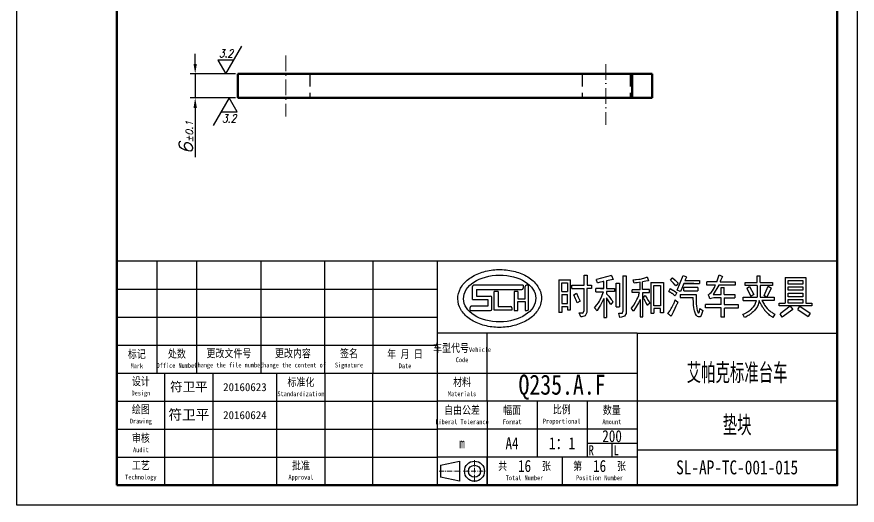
# Model space of a CAD drawing. Header units: inches. Extents: x -786 to 133009, y -39644 to 2522.
# Drawn here: x -562.7 to -352.7, y 46.6 to 168.7 of the extents above; entities that cross this region are included whole.
import ezdxf
from ezdxf.enums import TextEntityAlignment as Align

# ---------------------------------------------------------------- set-up
doc = ezdxf.new("R2010")
doc.units = ezdxf.units.IN
doc.header["$MEASUREMENT"] = 0
doc.linetypes.add('DASHDOT', pattern=[18.5, 12, -3, 0.5, -3])
doc.linetypes.add('DASHED2', pattern=[9.525, 6.35, -3.175])
doc.layers.add('Dim', color=3, linetype='Continuous')
for name, color, linetype, lineweight in [('图框_内框线', 5, 'Continuous', 50), ('标注线', 3, 'Continuous', 25), ('粗实线', 7, 'Continuous', 50), ('细实线', 4, 'Continuous', 25), ('细点划线', 1, 'DASHDOT', 20), ('虚线', 2, 'DASHED2', 25)]:
    doc.layers.add(name, color=color, linetype=linetype, lineweight=lineweight)
doc.styles.add('DIM_FONT', font='romans.shx', dxfattribs={"oblique": 15})
doc.styles.add('宋体', font='', dxfattribs={"width": 0.8, "height": 5})
doc.styles.add('工程字', font='gbenor.shx', dxfattribs={"height": 5, "bigfont": 'gbcbig.shx'})
doc.styles.add('楷体', font='KTGB2312.ttf', dxfattribs={"height": 5})
doc.styles.get('宋体').set_extended_font_data('SimSun')
doc.dimstyles.new('幅面 1：1$0', dxfattribs={"dimtxt": 3.5, "dimasz": 2.5, "dimexe": 1.25, "dimexo": 0.625, "dimtad": 1, "dimdsep": 46, "dimtxsty": 'DIM_FONT', "dimcen": 2.5, "dimclrd": 256, "dimclre": 256, "dimclrt": 256, "dimadec": 0, "dimazin": 0, "dimtm": 1e-09, "dimtfac": 0.5, "dimtmove": 0, "dimatfit": 3, "dimfxl": 0, "dimlwd": -1, "dimarcsym": 0})

# ---------------------------------------------------------------- blocks, each defined once
blk = doc.blocks.new('标题栏')
at = {"layer": '标注线'}
for p, q in [((5851.87, 3356.48), (5851.87, 3328.48)), ((5861.87, 3328.48), (5861.87, 3356.48)), ((5877.87, 3356.48), (5877.87, 3328.48)), ((5893.87, 3328.48), (5893.87, 3356.48)), ((5905.87, 3356.48), (5905.87, 3328.48)), ((5921.87, 3356.48), (5921.87, 3300.48)), ((5952.28, 3351.8), (5955.2, 3351.8)), ((5952.28, 3351.8), (5952.28, 3343.67)), ((5955.2, 3344.29), (5955.2, 3351.8)), ((5958.61, 3350.5), (5958.61, 3352.97)), ((5958.61, 3352.97), (5959.37, 3352.97)), ((5959.37, 3352.97), (5959.37, 3350.45)), ((5965.44, 3352.88), (5961.7, 3351.89)), ((5961.7, 3351.89), (5961.7, 3351.89)), ((5961.75, 3351.76), (5961.7, 3351.89)), ((5961.99, 3351.03), (5961.75, 3351.76)), ((5965.91, 3351.93), (5964.26, 3351.58)), ((5965.44, 3352.88), (5965.91, 3351.93)), ((5968.32, 3352.79), (5969.11, 3352.79)), ((5968.32, 3352.79), (5968.32, 3343.87)), ((5969.11, 3352.79), (5969.11, 3343.38)), ((5970.91, 3351.8), (5971.06, 3351.82)), ((5970.91, 3351.79), (5970.91, 3351.8)), ((5970.99, 3351.47), (5970.91, 3351.79)), ((5971.06, 3351.82), (5971.47, 3351.86)), ((5971.47, 3351.86), (5971.67, 3351.88)), ((5971.67, 3351.88), (5972.32, 3351.98)), ((5972.32, 3351.98), (5972.62, 3352.02)), ((5972.62, 3352.02), (5973.52, 3352.23)), ((5973.52, 3352.23), (5974.29, 3352.52)), ((5974.29, 3352.52), (5974.39, 3352.56)), ((5974.39, 3352.56), (5974.72, 3351.57)), ((5980.22, 3351.71), (5980.61, 3352.19)), ((5980.23, 3351.7), (5980.22, 3351.71)), ((5980.27, 3351.66), (5980.23, 3351.7)), ((5980.58, 3351.39), (5980.27, 3351.66)), ((5980.61, 3352.19), (5980.72, 3352.34)), ((5980.72, 3352.34), (5981.38, 3351.76)), ((5981.38, 3351.76), (5981.61, 3351.51)), ((5981.91, 3349.24), (5983.38, 3352.88)), ((5983.38, 3352.88), (5984.18, 3352.53)), ((5984.18, 3352.52), (5983.78, 3351.62)), ((5983.78, 3351.62), (5987.48, 3351.62)), ((5987.48, 3351.62), (5987.48, 3350.9)), ((5991.83, 3351.31), (5992.41, 3353.06)), ((5992.41, 3353.06), (5993.24, 3352.61)), ((5992.74, 3351.63), (5992.64, 3351.41)), ((5993.24, 3352.61), (5992.74, 3351.63)), ((6001.9, 3352.83), (6002.58, 3352.83)), ((6001.9, 3351.13), (6001.9, 3352.83)), ((6001.9, 3351.13), (6001.9, 3351.61)), ((6002.58, 3351.13), (6002.58, 3352.83)), ((6008.84, 3352.39), (6014.03, 3352.39)), ((6008.84, 3352.39), (6008.84, 3346)), ((6009.6, 3351.62), (6013.26, 3351.62)), ((6009.6, 3350.77), (6009.6, 3351.62)), ((6013.26, 3351.62), (6013.26, 3350.77)), ((6014.03, 3352.39), (6014.03, 3346)), ((5930.77, 3346.91), (5930.77, 3350.14)), ((5943.4, 3350.44), (5931.07, 3350.44)), ((5943.4, 3350.44), (5943.4, 3349.7)), ((5943.92, 3347.07), (5943.92, 3350.14)), ((5944.73, 3350.44), (5944.22, 3350.44)), ((5944.73, 3344.48), (5944.73, 3350.44)), ((5953.04, 3351.03), (5954.47, 3351.03)), ((5953.04, 3348.92), (5953.04, 3351.03)), ((5954.47, 3351.03), (5954.47, 3348.92)), ((5955.59, 3349.64), (5955.59, 3350.5)), ((5955.59, 3350.5), (5958.61, 3350.5)), ((5955.59, 3349.64), (5958.61, 3349.64)), ((5958.61, 3344.11), (5958.61, 3349.64)), ((5960.48, 3349.64), (5959.33, 3349.64)), ((5959.33, 3349.64), (5959.33, 3343.66)), ((5959.37, 3350.45), (5960.48, 3350.45)), ((5960.48, 3350.45), (5960.48, 3349.64)), ((5963.54, 3349.64), (5961.52, 3349.64)), ((5961.52, 3348.83), (5961.52, 3349.64)), ((5962.17, 3351.07), (5961.99, 3351.03)), ((5962.39, 3351.12), (5962.17, 3351.07)), ((5962.76, 3351.21), (5962.39, 3351.12)), ((5962.73, 3349.64), (5963.54, 3349.64)), ((5963.13, 3351.3), (5962.76, 3351.21)), ((5963.4, 3351.36), (5963.13, 3351.3)), ((5963.47, 3351.38), (5963.4, 3351.36)), ((5963.54, 3351.39), (5963.47, 3351.38)), ((5963.54, 3349.64), (5963.54, 3351.39)), ((5964.26, 3351.58), (5964.26, 3349.64)), ((5964.26, 3349.64), (5966.2, 3349.64)), ((5966.2, 3349.64), (5966.2, 3348.88)), ((5966.66, 3345.06), (5966.66, 3350.95)), ((5966.66, 3350.95), (5967.46, 3350.95)), ((5967.46, 3350.95), (5967.46, 3345.06)), ((5971.12, 3350.99), (5970.99, 3351.47)), ((5971.5, 3351.04), (5971.12, 3350.99)), ((5971.91, 3351.1), (5971.5, 3351.04)), ((5972.6, 3351.22), (5971.91, 3351.1)), ((5972.6, 3349.33), (5972.6, 3351.22)), ((5974.08, 3351.5), (5973.25, 3351.35)), ((5973.25, 3349.37), (5973.25, 3351.35)), ((5974.72, 3351.57), (5974.08, 3351.5)), ((5975.33, 3351.13), (5978.46, 3351.13)), ((5975.33, 3351.13), (5975.33, 3343.44)), ((5976.01, 3350.36), (5977.74, 3350.36)), ((5976.01, 3345.33), (5976.01, 3350.36)), ((5977.74, 3350.36), (5977.74, 3345.33)), ((5978.46, 3351.13), (5978.46, 3343.53)), ((5980.04, 3349.42), (5980.11, 3349.56)), ((5980.11, 3349.56), (5980.15, 3349.64)), ((5980.15, 3349.64), (5980.82, 3349.25)), ((5980.98, 3351.02), (5980.58, 3351.39)), ((5981.42, 3350.51), (5980.98, 3351.02)), ((5981.59, 3350.32), (5981.42, 3350.51)), ((5982.09, 3350.99), (5981.59, 3350.32)), ((5981.61, 3351.51), (5982.05, 3351.04)), ((5982.05, 3351.04), (5982.09, 3350.99)), ((5983.56, 3350.9), (5982.84, 3349.25)), ((5983.53, 3349.1), (5983.53, 3349.91)), ((5987.05, 3349.91), (5983.53, 3349.91)), ((5986.06, 3350.9), (5983.56, 3350.9)), ((5983.56, 3350.9), (5987.48, 3350.9)), ((5987.05, 3349.91), (5987.05, 3349.1)), ((5989.32, 3350.45), (5989.32, 3351.31)), ((5991.83, 3351.31), (5989.32, 3351.31)), ((5989.37, 3350.45), (5989.32, 3350.45)), ((5989.42, 3350.46), (5989.37, 3350.45)), ((5989.56, 3350.46), (5989.42, 3350.46)), ((5989.62, 3350.47), (5989.56, 3350.46)), ((5989.67, 3350.47), (5989.62, 3350.47)), ((5989.72, 3350.47), (5989.67, 3350.47)), ((5989.89, 3350.47), (5989.72, 3350.47)), ((5990.1, 3350.48), (5989.89, 3350.47)), ((5990.48, 3350.49), (5990.1, 3350.48)), ((5990.88, 3350.49), (5990.48, 3350.49)), ((5990.68, 3349.1), (5991.18, 3349.93)), ((5991.15, 3350.49), (5990.88, 3350.49)), ((5992.26, 3350.49), (5990.9, 3348.16)), ((5991.31, 3350.49), (5991.15, 3350.49)), ((5991.18, 3349.93), (5991.28, 3350.13)), ((5991.28, 3350.13), (5991.47, 3350.49)), ((5991.47, 3350.49), (5991.31, 3350.49)), ((5996.36, 3350.49), (5992.26, 3350.49)), ((5992.64, 3351.41), (5992.59, 3351.31)), ((5992.59, 3351.31), (5996.36, 3351.31)), ((5992.91, 3349.91), (5993.63, 3349.91)), ((5992.91, 3348.16), (5992.91, 3349.91)), ((5993.63, 3348.16), (5993.63, 3349.91)), ((5996.36, 3351.31), (5996.36, 3350.49)), ((5998.84, 3351.13), (6001.9, 3351.13)), ((5998.84, 3350.4), (5998.84, 3351.13)), ((6001.9, 3350.4), (5998.84, 3350.4)), ((5999.31, 3349.69), (5999.92, 3350.18)), ((5999.33, 3349.65), (5999.31, 3349.69)), ((5999.31, 3349.69), (6000.28, 3347.66)), ((5999.81, 3351.13), (6000.01, 3351.13)), ((5999.92, 3350.18), (6001, 3348.16)), ((6001.9, 3350.4), (6001.9, 3347.44)), ((6002.58, 3351.13), (6005.68, 3351.13)), ((6005.68, 3350.41), (6002.58, 3350.41)), ((6002.58, 3350.41), (6002.58, 3347.44)), ((6003.59, 3347.93), (6004.63, 3350.23)), ((6004.25, 3347.48), (6005.43, 3349.73)), ((6004.63, 3350.23), (6005.43, 3349.73)), ((6005.68, 3351.13), (6005.68, 3350.41)), ((6009.59, 3350.04), (6013.26, 3350.04)), ((6009.59, 3349.19), (6009.59, 3350.04)), ((6013.26, 3350.77), (6009.6, 3350.77)), ((6013.26, 3350.04), (6013.26, 3349.19)), ((5841.87, 3349.48), (5921.87, 3349.48)), ((5931.75, 3349.4), (5943.1, 3349.4)), ((5931.75, 3349.4), (5931.75, 3347.74)), ((5931.75, 3347.74), (5935.24, 3347.74)), ((5935.54, 3344.48), (5935.54, 3347.44)), ((5936.16, 3344.19), (5936.16, 3348.9)), ((5937.14, 3348.9), (5936.16, 3348.9)), ((5937.14, 3348.9), (5937.14, 3345.14)), ((5941.18, 3348.89), (5941.18, 3344.18)), ((5942.08, 3348.89), (5941.18, 3348.89)), ((5942.08, 3348.89), (5942.08, 3347.07)), ((5953.04, 3348.92), (5954.47, 3348.92)), ((5953.04, 3348.16), (5954.47, 3348.16)), ((5953.04, 3348.16), (5953.04, 3345.91)), ((5954.47, 3345.91), (5954.47, 3348.16)), ((5956.02, 3348.07), (5956.71, 3348.47)), ((5956.51, 3347.07), (5956.02, 3348.07)), ((5956.71, 3348.47), (5957.16, 3347.52)), ((5957.16, 3347.52), (5957.61, 3346.45)), ((5961.52, 3348.83), (5963.45, 3348.83)), ((5962.64, 3346.85), (5963.06, 3347.77)), ((5963.06, 3347.77), (5963.16, 3347.97)), ((5963.16, 3347.97), (5963.45, 3348.83)), ((5966.2, 3348.88), (5964.26, 3348.88)), ((5964.26, 3348.88), (5964.26, 3348.34)), ((5964.26, 3348.34), (5964.42, 3348.14)), ((5964.42, 3348.14), (5964.81, 3347.69)), ((5964.81, 3347.69), (5965.22, 3347.15)), ((5970.66, 3348.61), (5970.66, 3349.33)), ((5972.6, 3349.33), (5970.66, 3349.33)), ((5972.45, 3348.61), (5970.66, 3348.61)), ((5972.01, 3347.34), (5972.27, 3347.93)), ((5972.27, 3347.93), (5972.33, 3348.18)), ((5972.33, 3348.18), (5972.45, 3348.61)), ((5974.93, 3349.37), (5973.25, 3349.37)), ((5973.28, 3342.59), (5973.28, 3348.61)), ((5973.28, 3348.61), (5974.94, 3348.61)), ((5973.35, 3347.35), (5973.89, 3347.89)), ((5973.89, 3347.89), (5974.32, 3347.26)), ((5974.94, 3348.61), (5974.94, 3349.37)), ((5979.79, 3348.88), (5979.81, 3348.93)), ((5979.86, 3348.84), (5979.79, 3348.88)), ((5979.81, 3348.93), (5979.89, 3349.09)), ((5979.91, 3348.81), (5979.86, 3348.84)), ((5979.89, 3349.09), (5979.93, 3349.19)), ((5980, 3348.76), (5979.91, 3348.81)), ((5979.93, 3349.19), (5980.04, 3349.42)), ((5980.1, 3348.7), (5980, 3348.76)), ((5980.19, 3348.65), (5980.1, 3348.7)), ((5980.26, 3348.61), (5980.19, 3348.65)), ((5980.35, 3348.56), (5980.26, 3348.61)), ((5980.39, 3348.53), (5980.35, 3348.56)), ((5980.45, 3348.49), (5980.39, 3348.53)), ((5980.57, 3348.43), (5980.45, 3348.49)), ((5980.6, 3348.41), (5980.57, 3348.43)), ((5980.61, 3348.4), (5980.6, 3348.41)), ((5980.84, 3348.21), (5980.61, 3348.4)), ((5980.82, 3349.25), (5980.92, 3349.19)), ((5981.04, 3348.05), (5980.84, 3348.21)), ((5980.92, 3349.19), (5981.16, 3349.03)), ((5981.09, 3348), (5981.04, 3348.05)), ((5981.13, 3347.97), (5981.09, 3348)), ((5981.17, 3347.94), (5981.13, 3347.97)), ((5981.16, 3349.03), (5981.5, 3348.8)), ((5981.2, 3347.91), (5981.17, 3347.94)), ((5981.23, 3347.88), (5981.2, 3347.91)), ((5981.25, 3347.87), (5981.23, 3347.88)), ((5981.27, 3347.85), (5981.25, 3347.87)), ((5981.3, 3347.83), (5981.27, 3347.85)), ((5981.32, 3347.81), (5981.3, 3347.83)), ((5981.33, 3347.8), (5981.32, 3347.81)), ((5981.4, 3347.92), (5981.33, 3347.8)), ((5981.44, 3348), (5981.4, 3347.92)), ((5981.77, 3348.61), (5981.44, 3348)), ((5981.5, 3348.8), (5981.67, 3348.68)), ((5981.67, 3348.68), (5981.77, 3348.61)), ((5981.97, 3349.21), (5981.91, 3349.24)), ((5982.05, 3349.17), (5981.97, 3349.21)), ((5982.5, 3348.96), (5982.05, 3349.17)), ((5982.67, 3348.88), (5982.5, 3348.96)), ((5982.59, 3348.16), (5982.59, 3347.39)), ((5982.59, 3348.16), (5986.66, 3348.16)), ((5982.84, 3349.25), (5982.67, 3348.88)), ((5983.53, 3349.1), (5987.05, 3349.1)), ((5986.66, 3348.16), (5986.63, 3347.35)), ((5989.71, 3348.11), (5989.76, 3348.15)), ((5989.73, 3348.06), (5989.71, 3348.11)), ((5989.75, 3348), (5989.73, 3348.06)), ((5989.86, 3347.64), (5989.75, 3348)), ((5989.76, 3348.15), (5989.79, 3348.18)), ((5989.79, 3348.18), (5990.06, 3348.41)), ((5990.03, 3347.08), (5989.86, 3347.64)), ((5990.06, 3348.41), (5990.34, 3348.64)), ((5990.34, 3348.64), (5990.68, 3349.1)), ((5990.9, 3348.16), (5992.91, 3348.16)), ((5993.63, 3348.16), (5996.26, 3348.16)), ((5996.26, 3348.16), (5996.26, 3347.35)), ((5998.41, 3347.44), (6001.9, 3347.44)), ((5998.41, 3346.67), (5998.41, 3347.44)), ((6001, 3348.16), (6000.28, 3347.66)), ((6002.58, 3347.44), (6004.16, 3347.44)), ((6004.16, 3347.44), (6003.59, 3347.93)), ((6004.27, 3347.51), (6004.24, 3347.44)), ((6004.24, 3347.44), (6006.14, 3347.44)), ((6006.14, 3347.44), (6006.14, 3346.68)), ((6013.26, 3349.19), (6009.59, 3349.19)), ((6009.59, 3348.47), (6013.26, 3348.47)), ((6009.59, 3347.58), (6009.59, 3348.47)), ((6013.26, 3347.58), (6009.59, 3347.58)), ((6013.26, 3348.47), (6013.26, 3347.58)), ((5930.77, 3346.91), (5934.56, 3346.91)), ((5934.56, 3346.91), (5934.56, 3345.22)), ((5942.08, 3347.07), (5943.92, 3347.07)), ((5942.08, 3344.18), (5942.08, 3346.36)), ((5942.08, 3346.36), (5943.92, 3346.36)), ((5943.92, 3346.36), (5943.92, 3344.18)), ((5953.04, 3345.91), (5954.47, 3345.91)), ((5956.63, 3346.69), (5956.51, 3347.07)), ((5956.85, 3346.05), (5956.63, 3346.69)), ((5957.61, 3346.45), (5956.85, 3346.05)), ((5961.24, 3344.83), (5961.84, 3345.54)), ((5961.84, 3345.54), (5962.2, 3346.1)), ((5962.2, 3346.1), (5962.43, 3346.45)), ((5962.75, 3345.5), (5962.41, 3344.94)), ((5962.43, 3346.45), (5962.64, 3346.85)), ((5963.09, 3346.12), (5962.75, 3345.5)), ((5963.54, 3347.11), (5963.09, 3346.12)), ((5963.54, 3347.11), (5963.54, 3342.36)), ((5964.47, 3346.98), (5964.26, 3347.3)), ((5964.26, 3347.3), (5964.26, 3347.3)), ((5964.26, 3347.3), (5964.26, 3342.36)), ((5964.75, 3346.58), (5964.47, 3346.98)), ((5965.3, 3345.64), (5964.75, 3346.58)), ((5965.22, 3347.15), (5965.41, 3346.9)), ((5965.84, 3346.32), (5965.3, 3345.64)), ((5965.41, 3346.9), (5965.6, 3346.64)), ((5965.6, 3346.64), (5965.84, 3346.32)), ((5970.78, 3345.16), (5971.01, 3345.46)), ((5971.01, 3345.46), (5971.5, 3346.26)), ((5971.5, 3346.26), (5971.8, 3346.86)), ((5972.2, 3346.06), (5971.73, 3345.19)), ((5971.8, 3346.86), (5972.01, 3347.34)), ((5972.6, 3346.9), (5972.2, 3346.06)), ((5972.6, 3346.9), (5972.6, 3342.59)), ((5973.35, 3347.35), (5973.35, 3347.35)), ((5973.37, 3347.33), (5973.35, 3347.35)), ((5973.4, 3347.28), (5973.37, 3347.33)), ((5973.44, 3347.22), (5973.4, 3347.28)), ((5973.53, 3347.08), (5973.44, 3347.22)), ((5973.68, 3346.86), (5973.53, 3347.08)), ((5973.89, 3346.47), (5973.68, 3346.86)), ((5974.08, 3346.13), (5973.89, 3346.47)), ((5974.36, 3345.53), (5974.08, 3346.13)), ((5974.32, 3347.26), (5974.67, 3346.68)), ((5974.43, 3345.37), (5974.36, 3345.53)), ((5974.49, 3345.44), (5974.43, 3345.37)), ((5974.5, 3345.45), (5974.49, 3345.44)), ((5975.04, 3345.96), (5974.5, 3345.45)), ((5974.67, 3346.68), (5974.88, 3346.29)), ((5974.88, 3346.29), (5975.01, 3346.01)), ((5975.01, 3346.01), (5975.04, 3345.96)), ((5977.74, 3345.33), (5976.01, 3345.33)), ((5980.53, 3344.86), (5980.96, 3345.71)), ((5980.96, 3345.71), (5981.01, 3345.81)), ((5981.01, 3345.81), (5981.29, 3346.5)), ((5981.29, 3346.5), (5981.37, 3346.71)), ((5981.37, 3346.71), (5981.39, 3346.78)), ((5981.39, 3346.78), (5981.4, 3346.81)), ((5981.4, 3346.81), (5981.41, 3346.81)), ((5981.41, 3346.81), (5981.75, 3346.52)), ((5981.64, 3345.38), (5981.57, 3345.24)), ((5981.71, 3345.53), (5981.64, 3345.38)), ((5981.76, 3345.63), (5981.71, 3345.53)), ((5981.75, 3346.52), (5982.09, 3346.23)), ((5982.05, 3346.16), (5981.76, 3345.63)), ((5982.09, 3346.23), (5982.05, 3346.16)), ((5982.59, 3347.39), (5985.9, 3347.39)), ((5985.9, 3347.29), (5985.9, 3347.39)), ((5985.9, 3347.1), (5985.9, 3347.29)), ((5985.92, 3346.31), (5985.9, 3347.1)), ((5985.93, 3345.86), (5985.92, 3346.31)), ((5985.96, 3345.46), (5985.93, 3345.86)), ((5986.02, 3344.86), (5985.96, 3345.46)), ((5986.63, 3347.35), (5986.61, 3346.89)), ((5986.61, 3346.89), (5986.63, 3346.49)), ((5986.63, 3346.49), (5986.65, 3345.8)), ((5986.65, 3345.8), (5986.7, 3345.21)), ((5988.92, 3344.79), (5988.92, 3345.64)), ((5992.91, 3345.64), (5988.92, 3345.64)), ((5990.3, 3347.16), (5990.03, 3347.08)), ((5991.01, 3347.29), (5990.3, 3347.16)), ((5991.11, 3347.31), (5991.01, 3347.29)), ((5991.16, 3347.31), (5991.11, 3347.31)), ((5991.52, 3347.32), (5991.16, 3347.31)), ((5992.06, 3347.35), (5991.52, 3347.32)), ((5992.91, 3347.35), (5992.06, 3347.35)), ((5992.91, 3345.64), (5992.91, 3347.35)), ((5993.63, 3347.35), (5993.63, 3345.64)), ((5993.63, 3347.35), (5996.26, 3347.35)), ((5993.63, 3345.64), (5997.15, 3345.64)), ((5997.15, 3345.64), (5997.15, 3344.74)), ((5998.41, 3346.67), (6001.72, 3346.67)), ((6000.95, 3345.1), (6001.27, 3345.5)), ((6001.27, 3345.5), (6001.29, 3345.52)), ((6001.29, 3345.52), (6001.39, 3345.73)), ((6001.39, 3345.73), (6001.48, 3345.99)), ((6001.48, 3345.99), (6001.72, 3346.67)), ((6002.09, 3345.53), (6001.83, 3345.01)), ((6002.1, 3345.55), (6002.09, 3345.53)), ((6002.4, 3346.63), (6002.1, 3345.55)), ((6002.65, 3346.02), (6002.4, 3346.63)), ((6002.67, 3345.98), (6002.65, 3346.02)), ((6002.69, 3345.94), (6002.67, 3345.98)), ((6002.76, 3345.82), (6002.69, 3345.94)), ((6002.94, 3345.51), (6002.76, 3345.82)), ((6003.1, 3345.24), (6002.94, 3345.51)), ((6006.14, 3346.68), (6003.02, 3346.67)), ((6003.02, 3346.67), (6003.58, 3345.72)), ((6003.58, 3345.72), (6003.73, 3345.48)), ((6003.73, 3345.48), (6004.38, 3344.65)), ((6007.4, 3345.33), (6007.4, 3346)), ((6007.4, 3346), (6008.84, 3346)), ((6015.53, 3345.33), (6007.4, 3345.33)), ((6009.6, 3346.9), (6013.26, 3346.9)), ((6009.6, 3346), (6009.6, 3346.9)), ((6013.26, 3346), (6009.6, 3346)), ((6013.26, 3346.9), (6013.26, 3346)), ((6014.03, 3346), (6015.53, 3346)), ((6015.53, 3346), (6015.53, 3345.33)), ((5930.12, 3344.18), (5930.12, 3344.92)), ((5930.12, 3344.18), (5935.24, 3344.18)), ((5934.56, 3345.22), (5930.42, 3345.22)), ((5940.57, 3344.19), (5936.16, 3344.19)), ((5937.14, 3345.14), (5940.27, 3345.14)), ((5940.57, 3344.84), (5940.57, 3344.19)), ((5941.18, 3344.18), (5942.08, 3344.18)), ((5943.92, 3344.18), (5944.43, 3344.18)), ((5953.04, 3343.67), (5952.28, 3343.67)), ((5953.04, 3345.15), (5954.48, 3345.15)), ((5953.04, 3345.15), (5953.04, 3343.67)), ((5954.48, 3345.15), (5954.48, 3344.29)), ((5954.48, 3344.29), (5955.2, 3344.29)), ((5957.39, 3343.58), (5957.47, 3343.57)), ((5957.78, 3342.54), (5957.39, 3343.58)), ((5957.47, 3343.57), (5957.6, 3343.56)), ((5957.6, 3343.56), (5958.02, 3343.54)), ((5958.02, 3343.54), (5958.31, 3343.52)), ((5958.31, 3343.52), (5958.36, 3343.53)), ((5958.36, 3343.53), (5958.61, 3344.11)), ((5959.33, 3343.66), (5958.93, 3342.83)), ((5961.24, 3344.83), (5961.24, 3344.83)), ((5961.85, 3344.07), (5961.24, 3344.83)), ((5961.9, 3344.15), (5961.85, 3344.07)), ((5962.41, 3344.94), (5961.9, 3344.15)), ((5966.66, 3345.06), (5967.46, 3345.06)), ((5967.28, 3343.42), (5967.28, 3343.44)), ((5967.28, 3343.44), (5967.28, 3343.44)), ((5967.28, 3343.44), (5967.29, 3343.44)), ((5967.53, 3342.36), (5967.28, 3343.42)), ((5967.29, 3343.44), (5967.31, 3343.44)), ((5967.31, 3343.44), (5967.39, 3343.44)), ((5967.39, 3343.44), (5967.67, 3343.45)), ((5967.67, 3343.45), (5968.09, 3343.47)), ((5968.09, 3343.47), (5968.18, 3343.47)), ((5968.18, 3343.47), (5968.21, 3343.49)), ((5968.21, 3343.49), (5968.32, 3343.87)), ((5969.11, 3343.38), (5968.75, 3342.72)), ((5970.4, 3344.65), (5970.46, 3344.73)), ((5970.66, 3344.38), (5970.4, 3344.65)), ((5970.46, 3344.73), (5970.78, 3345.16)), ((5970.91, 3344.1), (5970.66, 3344.38)), ((5970.98, 3344.02), (5970.91, 3344.1)), ((5971.05, 3344.13), (5970.98, 3344.02)), ((5971.73, 3345.19), (5971.05, 3344.13)), ((5975.33, 3343.44), (5976.01, 3343.44)), ((5977.74, 3344.61), (5976.01, 3344.61)), ((5976.01, 3344.61), (5976.01, 3343.44)), ((5977.74, 3343.53), (5977.74, 3344.61)), ((5978.46, 3343.53), (5977.74, 3343.53)), ((5979.54, 3343.4), (5979.56, 3343.42)), ((5979.6, 3343.36), (5979.54, 3343.4)), ((5979.56, 3343.42), (5979.65, 3343.54)), ((5979.67, 3343.32), (5979.6, 3343.36)), ((5979.65, 3343.54), (5979.88, 3343.85)), ((5979.74, 3343.26), (5979.67, 3343.32)), ((5979.82, 3343.19), (5979.74, 3343.26)), ((5979.88, 3343.85), (5980.05, 3344.06)), ((5980.05, 3344.06), (5980.1, 3344.15)), ((5980.1, 3344.15), (5980.4, 3344.65)), ((5980.69, 3343.39), (5980.37, 3342.73)), ((5980.4, 3344.65), (5980.53, 3344.86)), ((5980.88, 3343.76), (5980.69, 3343.39)), ((5981.29, 3344.63), (5980.88, 3343.76)), ((5981.57, 3345.24), (5981.29, 3344.63)), ((5986.12, 3344.39), (5986.02, 3344.86)), ((5986.19, 3344.07), (5986.12, 3344.39)), ((5986.47, 3343.3), (5986.19, 3344.07)), ((5986.73, 3342.93), (5986.47, 3343.3)), ((5986.7, 3345.21), (5986.78, 3344.74)), ((5986.78, 3344.74), (5986.8, 3344.57)), ((5986.8, 3344.57), (5986.9, 3344.25)), ((5986.9, 3344.25), (5987.11, 3343.53)), ((5987.11, 3343.53), (5987.2, 3343.44)), ((5987.2, 3343.44), (5987.47, 3343.85)), ((5987.47, 3343.85), (5987.55, 3344.61)), ((5987.55, 3344.61), (5988.27, 3344.11)), ((5988.27, 3344.11), (5987.91, 3342.9)), ((5992.88, 3344.79), (5988.92, 3344.79)), ((5992.88, 3342.53), (5992.88, 3344.79)), ((5997.15, 3344.74), (5993.67, 3344.74)), ((5993.67, 3342.5), (5993.67, 3344.74)), ((5998.3, 3343.22), (5998.31, 3343.22)), ((5998.7, 3342.36), (5998.3, 3343.22)), ((5998.31, 3343.22), (5998.35, 3343.23)), ((5998.35, 3343.23), (5998.44, 3343.27)), ((5998.44, 3343.27), (5998.61, 3343.34)), ((5998.61, 3343.34), (5998.82, 3343.43)), ((5998.82, 3343.43), (5998.95, 3343.49)), ((5998.95, 3343.49), (5999.14, 3343.57)), ((5999.14, 3343.57), (5999.15, 3343.57)), ((5999.15, 3343.57), (5999.23, 3343.62)), ((5999.23, 3343.62), (5999.52, 3343.8)), ((5999.52, 3343.8), (5999.61, 3343.86)), ((5999.61, 3343.86), (5999.85, 3344.04)), ((5999.85, 3344.04), (6000.14, 3344.24)), ((6000.16, 3343.22), (6000.07, 3343.16)), ((6000.14, 3344.24), (6000.3, 3344.36)), ((6000.25, 3343.3), (6000.16, 3343.22)), ((6000.41, 3343.43), (6000.25, 3343.3)), ((6000.3, 3344.36), (6000.31, 3344.37)), ((6000.31, 3344.37), (6000.46, 3344.52)), ((6000.65, 3343.65), (6000.41, 3343.43)), ((6000.46, 3344.52), (6000.63, 3344.69)), ((6000.63, 3344.69), (6000.65, 3344.7)), ((6000.65, 3344.7), (6000.95, 3345.1)), ((6000.85, 3343.82), (6000.65, 3343.65)), ((6000.93, 3343.89), (6000.85, 3343.82)), ((6000.96, 3343.92), (6000.93, 3343.89)), ((6001.09, 3344.06), (6000.96, 3343.92)), ((6001.17, 3344.14), (6001.09, 3344.06)), ((6001.21, 3344.18), (6001.17, 3344.14)), ((6001.38, 3344.4), (6001.21, 3344.18)), ((6001.83, 3345.01), (6001.38, 3344.4)), ((6003.24, 3344.99), (6003.1, 3345.24)), ((6003.42, 3344.73), (6003.24, 3344.99)), ((6003.66, 3344.39), (6003.42, 3344.73)), ((6003.75, 3344.26), (6003.66, 3344.39)), ((6003.81, 3344.18), (6003.75, 3344.26)), ((6003.88, 3344.1), (6003.81, 3344.18)), ((6004.11, 3343.85), (6003.88, 3344.1)), ((6004.19, 3343.77), (6004.11, 3343.85)), ((6004.24, 3343.71), (6004.19, 3343.77)), ((6004.32, 3343.63), (6004.24, 3343.71)), ((6004.37, 3343.57), (6004.32, 3343.63)), ((6004.42, 3343.52), (6004.37, 3343.57)), ((6004.38, 3344.65), (6004.79, 3344.26)), ((6004.43, 3343.5), (6004.42, 3343.52)), ((6004.46, 3343.47), (6004.43, 3343.5)), ((6004.5, 3343.43), (6004.46, 3343.47)), ((6004.53, 3343.41), (6004.5, 3343.43)), ((6004.59, 3343.35), (6004.53, 3343.41)), ((6004.65, 3343.29), (6004.59, 3343.35)), ((6004.75, 3343.19), (6004.65, 3343.29)), ((6004.79, 3344.26), (6005, 3344.07)), ((6005, 3344.07), (6005.32, 3343.84)), ((6005.32, 3343.84), (6005.5, 3343.71)), ((6005.5, 3343.71), (6005.7, 3343.57)), ((6005.7, 3343.57), (6005.85, 3343.46)), ((6006.29, 3343.26), (6005.75, 3342.4)), ((6005.85, 3343.46), (6005.97, 3343.41)), ((6005.97, 3343.41), (6006.29, 3343.26)), ((6010.13, 3345.19), (6007.62, 3343.31)), ((6008.12, 3342.49), (6007.62, 3343.31)), ((6010.75, 3344.38), (6008.12, 3342.49)), ((6010.13, 3345.19), (6010.75, 3344.38)), ((6012.04, 3344.43), (6012.54, 3345.19)), ((6012.04, 3344.43), (6014.6, 3342.67)), ((6012.54, 3345.19), (6015.14, 3343.44)), ((6015.14, 3343.44), (6014.6, 3342.67)), ((5841.87, 3342.48), (5921.87, 3342.48)), ((5958.06, 3342.58), (5957.78, 3342.54)), ((5958.9, 3342.81), (5958.06, 3342.58)), ((5958.93, 3342.83), (5958.9, 3342.81)), ((5963.54, 3342.36), (5964.26, 3342.36)), ((5967.96, 3342.46), (5967.53, 3342.36)), ((5968.01, 3342.47), (5967.96, 3342.46)), ((5968.75, 3342.72), (5968.01, 3342.47)), ((5972.6, 3342.59), (5973.28, 3342.59)), ((5979.99, 3343.04), (5979.82, 3343.19)), ((5980.13, 3342.92), (5979.99, 3343.04)), ((5980.25, 3342.82), (5980.13, 3342.92)), ((5980.27, 3342.8), (5980.25, 3342.82)), ((5980.28, 3342.79), (5980.27, 3342.8)), ((5980.29, 3342.79), (5980.28, 3342.79)), ((5980.29, 3342.78), (5980.29, 3342.79)), ((5980.3, 3342.78), (5980.29, 3342.78)), ((5980.29, 3342.78), (5980.29, 3342.78)), ((5980.29, 3342.78), (5980.29, 3342.78)), ((5980.29, 3342.78), (5980.29, 3342.78)), ((5980.29, 3342.78), (5980.29, 3342.78)), ((5980.29, 3342.78), (5980.29, 3342.78)), ((5980.29, 3342.78), (5980.29, 3342.78)), ((5980.3, 3342.78), (5980.3, 3342.78)), ((5980.3, 3342.78), (5980.3, 3342.78)), ((5980.3, 3342.78), (5980.3, 3342.78)), ((5980.3, 3342.78), (5980.3, 3342.78)), ((5980.3, 3342.77), (5980.3, 3342.78)), ((5980.3, 3342.77), (5980.3, 3342.77)), ((5980.3, 3342.77), (5980.3, 3342.77)), ((5980.3, 3342.77), (5980.3, 3342.77)), ((5980.3, 3342.77), (5980.3, 3342.77)), ((5980.31, 3342.77), (5980.3, 3342.77)), ((5980.31, 3342.77), (5980.31, 3342.77)), ((5980.31, 3342.77), (5980.31, 3342.77)), ((5980.31, 3342.77), (5980.31, 3342.77)), ((5980.32, 3342.76), (5980.31, 3342.77)), ((5980.33, 3342.75), (5980.32, 3342.76)), ((5980.33, 3342.75), (5980.33, 3342.75)), ((5980.34, 3342.74), (5980.33, 3342.75)), ((5980.34, 3342.74), (5980.34, 3342.74)), ((5980.35, 3342.73), (5980.34, 3342.74)), ((5980.36, 3342.72), (5980.35, 3342.73)), ((5980.37, 3342.73), (5980.36, 3342.72)), ((5980.36, 3342.72), (5980.36, 3342.72)), ((5986.9, 3342.69), (5986.73, 3342.93)), ((5986.94, 3342.63), (5986.9, 3342.69)), ((5987.18, 3342.6), (5986.94, 3342.63)), ((5987.44, 3342.57), (5987.18, 3342.6)), ((5987.54, 3342.56), (5987.44, 3342.57)), ((5987.66, 3342.54), (5987.54, 3342.56)), ((5987.91, 3342.9), (5987.66, 3342.54)), ((5992.88, 3342.52), (5992.88, 3342.54)), ((5992.88, 3342.5), (5992.88, 3342.52)), ((5993.67, 3342.5), (5992.88, 3342.5)), ((5998.85, 3342.44), (5998.7, 3342.36)), ((5998.94, 3342.49), (5998.85, 3342.44)), ((5999, 3342.52), (5998.94, 3342.49)), ((5999.1, 3342.57), (5999, 3342.52)), ((5999.19, 3342.62), (5999.1, 3342.57)), ((5999.4, 3342.75), (5999.19, 3342.62)), ((5999.62, 3342.88), (5999.4, 3342.75)), ((5999.83, 3343), (5999.62, 3342.88)), ((5999.93, 3343.06), (5999.83, 3343)), ((5999.95, 3343.08), (5999.93, 3343.06)), ((5999.96, 3343.08), (5999.95, 3343.08)), ((5999.98, 3343.1), (5999.96, 3343.08)), ((6000.07, 3343.16), (5999.98, 3343.1)), ((6004.96, 3343), (6004.75, 3343.19)), ((6005, 3342.96), (6004.96, 3343)), ((6005.04, 3342.92), (6005, 3342.96)), ((6005.58, 3342.53), (6005.04, 3342.92)), ((6005.75, 3342.4), (6005.58, 3342.53)), ((5971.87, 3338.48), (5921.87, 3338.48)), ((5934.37, 3321.48), (5934.37, 3338.48)), ((5971.87, 3338.48), (6021.87, 3338.48)), ((5971.87, 3338.48), (5971.87, 3300.48)), ((5841.87, 3335.48), (5921.87, 3335.48)), ((5841.87, 3328.48), (5971.87, 3328.48)), ((5853.87, 3300.48), (5853.87, 3328.48)), ((5865.87, 3328.48), (5865.87, 3300.48)), ((5881.87, 3300.48), (5881.87, 3328.48)), ((5893.87, 3328.48), (5893.87, 3300.48)), ((5905.87, 3300.48), (5905.87, 3328.48)), ((5841.87, 3321.48), (5921.87, 3321.48)), ((6021.87, 3321.48), (5921.87, 3321.48)), ((5934.37, 3321.48), (5934.37, 3300.48)), ((5946.87, 3321.48), (5946.87, 3307.48)), ((5959.37, 3321.48), (5959.37, 3307.48)), ((5841.87, 3314.48), (5921.87, 3314.48)), ((5971.87, 3314.48), (5921.87, 3314.48)), ((5959.37, 3310.98), (5971.87, 3310.98)), ((5965.62, 3307.48), (5965.62, 3310.98)), ((5971.87, 3309.33), (6021.87, 3309.33)), ((5841.87, 3307.48), (5921.87, 3307.48)), ((5971.87, 3307.48), (5921.87, 3307.48)), ((5953.12, 3307.48), (5953.12, 3300.48))]:
    blk.add_line(p, q, dxfattribs=at)
blk.add_lwpolyline([(6021.87, 3356.48), (5841.87, 3356.48), (5841.87, 3300.48), (6021.87, 3300.48), (6021.87, 3356.48)], dxfattribs=at)
for centre, start, end in [((5931.07, 3350.14), 90, 180), ((5943.1, 3349.7), 270, 0), ((5944.22, 3350.14), 90, 180), ((5935.24, 3347.44), 0, 90), ((5930.42, 3344.92), 90, 180), ((5935.24, 3344.48), 270, 360), ((5940.27, 3344.84), 0, 90), ((5944.43, 3344.48), 270, 0)]:
    blk.add_arc(centre, 0.3, start, end, dxfattribs=at)
blk.add_ellipse((5937.52, 3347.15), major_axis=(9.03, 0.06), ratio=0.647361, dxfattribs=at)
blk.add_open_spline([(5947.98, 3347.23), (5947.97, 3347.78), (5947.88, 3348.33), (5947.4, 3349.74), (5946.86, 3350.57), (5945.41, 3352.02), (5944.5, 3352.64), (5942.43, 3353.62), (5941.26, 3353.98), (5938.82, 3354.39), (5937.55, 3354.44), (5935.06, 3354.23), (5933.84, 3353.97), (5931.6, 3353.16), (5930.59, 3352.62), (5928.89, 3351.31), (5928.21, 3350.54), (5927.29, 3348.86), (5927.05, 3347.95), (5927.08, 3346.13), (5927.34, 3345.22), (5928.31, 3343.56), (5929.02, 3342.81), (5930.75, 3341.53), (5931.78, 3341.01), (5934.04, 3340.26), (5935.27, 3340.03), (5937.77, 3339.87), (5939.04, 3339.95), (5941.46, 3340.41), (5942.62, 3340.79), (5944.66, 3341.81), (5945.56, 3342.46), (5946.96, 3343.94), (5947.47, 3344.78), (5947.9, 3346.18), (5947.98, 3346.7), (5947.98, 3347.23)], degree=3, knots=[0, 0, 0, 0, 0.221228, 0.221228, 0.586958, 0.586958, 0.952689, 0.952689, 1.318419, 1.318419, 1.68415, 1.68415, 2.04988, 2.04988, 2.415611, 2.415611, 2.781341, 2.781341, 3.147071, 3.147071, 3.512802, 3.512802, 3.878532, 3.878532, 4.244263, 4.244263, 4.609993, 4.609993, 4.975724, 4.975724, 5.341454, 5.341454, 5.707184, 5.707184, 6.072915, 6.072915, 6.283185, 6.283185, 6.283185, 6.283185], dxfattribs=at)
at = {"layer": '标注线', "style": '宋体'}
for s, insert, char_height, width, attachment_point in [('车型代号{\\H0.6x;Vehicle Code}', (5928.12, 3333.48), 2, 12.5, 5), ('标记\\P{\\H0.6x;Mark}', (5846.87, 3331.98), 2, 10, 5), ('处数\\P{\\H0.6x;Office Number}', (5856.87, 3332.06), 2, 10, 5), ('更改文件号\\P{\\H0.6x;Change the file number}', (5869.87, 3331.98), 2, 16, 5), ('更改内容\\P{\\H0.6x;Change the content of}', (5885.87, 3331.98), 2, 16, 5), ('签名\\P{\\H0.6x;Signature}', (5899.87, 3331.98), 2, 12, 5), ('年 月 日\\P{\\H0.6x;Date}', (5913.87, 3331.98), 2, 16, 5), ('设计\\P{\\H0.6x;Design}', (5847.87, 3324.98), 2, 12, 5), ('标准化\\P{\\H0.6x;Standardization}', (5887.87, 3324.98), 2, 12, 5), ('材料\\P{\\H0.6x;Materials}', (5928.12, 3324.98), 2, 12.5, 5), ('绘图\\P{\\H0.6x;Drawing}', (5847.87, 3317.98), 2, 12, 5), ('自由公差\\P{\\H0.6x;Liberal Tolerance}', (5928.12, 3317.98), 2, 12.5, 5), ('幅面\\P{\\H0.6x;Format}', (5940.64, 3317.98), 2, 12.5404, 5), ('比例\\P{\\H0.6x;Proportional}', (5953.04, 3317.98), 2, 12.3452, 5), ('数量\\P{\\H0.6x;Amount}', (5965.54, 3317.98), 2, 12.3452, 5), ('审核\\P{\\H0.6x;Audit}', (5847.87, 3310.98), 2, 12, 5), ('m', (5928.12, 3310.98), 2.5, 12.5, 5), ('R', (5959.71, 3309.23), 2.5, 5.8727, 4), ('L', (5965.96, 3309.23), 2.5, 5.8727, 4), ('工艺\\P{\\H0.6x;Technology}', (5847.87, 3303.98), 2, 12, 5), ('批准\\P{\\H0.6x;Approval}', (5887.87, 3303.98), 2, 12, 5), ('共        张\\P{\\H0.6x;Total Number}', (5943.74, 3303.98), 2, 18.75, 5), ('第        张\\P{\\H0.6x;Position Number}', (5962.49, 3303.98), 2, 18.75, 5)]:
    blk.add_mtext(s, dxfattribs=dict(at, insert=insert, char_height=char_height, width=width, attachment_point=attachment_point))
blk = doc.blocks.new('一角法')
at = {"layer": '标注线', "ltscale": 43.147169}
for p, q in [((20.06, 46.92), (7.56, 46.92)), ((7.56, 46.92), (7.56, 39.92)), ((20.06, 39.92), (20.06, 46.92)), ((7.56, 39.92), (20.06, 39.92))]:
    blk.add_line(p, q, dxfattribs=at)
at = {"layer": '细实线', "ltscale": 43.147169}
for p, q in [((8.44, 44.92), (13.18, 45.92)), ((8.44, 44.92), (8.44, 41.92)), ((13.18, 45.92), (13.18, 40.92)), ((13.19, 40.92), (8.44, 41.92))]:
    blk.add_line(p, q, dxfattribs=at)
for radius in [2.5, 1.5]:
    blk.add_circle((16.93, 43.42), radius, dxfattribs=at)
at = {"layer": '细点划线', "ltscale": 0.1}
for p, q in [((16.93, 46.2), (16.93, 40.68)), ((8.13, 43.42), (13.43, 43.42)), ((14.17, 43.42), (19.69, 43.42))]:
    blk.add_line(p, q, dxfattribs=at)
blk = doc.blocks.new('*D15')
at = {"layer": 'Defpoints', "color": 0, "transparency": 16777216}
for p in [(-507.48, 154.43), (-518.15, 148.43), (-507.48, 148.43)]:
    blk.add_point(p, dxfattribs=at)
at = {"layer": 'Dim', "transparency": 16777216}
for p, q in [((-518.15, 156.93), (-518.15, 159.43)), ((-518.15, 154.43), (-518.15, 148.43)), ((-518.15, 145.93), (-518.15, 133.62))]:
    blk.add_line(p, q, dxfattribs=at)
at = {"layer": 'Dim', "lineweight": -2, "transparency": 16777216}
for p, q in [((-508.1, 154.43), (-519.4, 154.43)), ((-508.1, 148.43), (-519.4, 148.43))]:
    blk.add_line(p, q, dxfattribs=at)
at = {"layer": 'Dim', "transparency": 16777216}
for points in [[(-518.57, 156.93), (-517.74, 156.93), (-518.15, 154.43)], [(-518.57, 145.93), (-517.74, 145.93), (-518.15, 148.43)]]:
    blk.add_solid(points, dxfattribs=at)
at = {"layer": 'Dim', "transparency": 16777216, "insert": (-520.53, 138.52), "char_height": 3.5, "attachment_point": 5, "rotation": 90, "style": 'DIM_FONT'}
blk.add_mtext('6{\\H1.750000;±0.1}', dxfattribs=at)

msp = doc.modelspace()

# ---------------------------------------------------------------- linework, layer by layer
at = {"layer": 'Defpoints'}
msp.add_lwpolyline([(-562.73022, 343.60196), (-352.73022, 343.60196), (-352.73022, 46.60196), (-562.73022, 46.60196)], close=True, dxfattribs=at)
at = {"layer": 'Dim'}
for points in [[(-508.46623, 157.89084), (-512.46623, 157.89084), (-510.46623, 154.42674), (-506.46623, 161.35494)], [(-511.6963, 144.96264), (-507.6963, 144.96264), (-509.6963, 148.42674), (-513.6963, 141.49854)]]:
    msp.add_lwpolyline(points, dxfattribs=at)
at = {"layer": '图框_内框线'}
msp.add_lwpolyline([(-537.73022, 51.60196), (-357.73022, 51.60196), (-357.73022, 337.98196), (-537.73022, 337.98196)], close=True, dxfattribs=at)
at = {"layer": '粗实线', "ltscale": 0.125}
for p, q in [((-507.47978, 154.42674), (-502.47978, 154.42674)), ((-408.97587, 154.42674), (-403.97587, 154.42674)), ((-502.47978, 148.42674), (-507.47978, 148.42674)), ((-403.97587, 148.42674), (-408.97587, 148.42674))]:
    msp.add_line(p, q, dxfattribs=at)
at = {"layer": '粗实线', "ltscale": 0.15}
for p, q in [((-507.47978, 154.42674), (-507.47978, 148.42674)), ((-408.97587, 148.42674), (-408.97587, 154.42674)), ((-403.97587, 148.42674), (-403.97587, 154.42674))]:
    msp.add_line(p, q, dxfattribs=at)
at = {"layer": '粗实线'}
for p, q in [((-408.97587, 154.42674), (-502.47978, 154.42674)), ((-408.97587, 148.42674), (-502.47978, 148.42674))]:
    msp.add_line(p, q, dxfattribs=at)
at = {"layer": '细点划线', "ltscale": 0.325}
for p, q in [((-495.50803, 159.0001), (-495.50803, 143.80482)), ((-415.50803, 156.8606), (-415.50803, 141.66531))]:
    msp.add_line(p, q, dxfattribs=at)
at = {"layer": '虚线', "ltscale": 0.5}
for p, q in [((-489.47587, 154.42674), (-489.47587, 148.42674)), ((-489.47587, 154.42674), (-489.47587, 148.42674)), ((-421.47587, 154.42674), (-421.47587, 148.42674)), ((-421.47587, 154.42674), (-421.47587, 148.42674)), ((-409.47587, 154.42674), (-409.47587, 148.42674)), ((-409.47587, 154.42674), (-409.47587, 148.42674)), ((-408.97587, 154.42674), (-408.97587, 148.42674))]:
    msp.add_line(p, q, dxfattribs=at)

# ---------------------------------------------------------------- block references
at = {"layer": '细实线'}
for name, p in [('标题栏', (-6379.59539, -3248.87354)), ('一角法', (-465.28642, 11.67861))]:
    msp.add_blockref(name, p, dxfattribs=at)

# ---------------------------------------------------------------- texts
at = {"layer": 'Dim', "style": 'DIM_FONT', "oblique": 15, "width": 0.797553}
for p, p2 in [((-512.25339, 158.55664), (-508.68339, 158.55664)), ((-511.47906, 142.29046), (-507.90906, 142.29046))]:
    msp.add_text('3.2', height=2, dxfattribs=at).set_placement(p, p2, align=Align.FIT)
at = {"layer": '细实线', "attachment_point": 5}
for s, insert, char_height, width, style in [('艾帕克标准台车', (-382.73022, 79.60196), 5, 50, '工程字'), ('{\\fSTXingkai|b0|i0|c134|p2;符卫平}', (-519.73022, 76.10196), 2.3, 12, '楷体'), ('Q235.A.F', (-426.48022, 76.10196), 5, 37.5, '宋体'), ('{\\fSimSun|b0|i0|c134|p2;20160623}', (-505.73022, 76.10196), 2, 16, '楷体'), ('{\\fSTXingkai|b0|i0|c134|p2;符卫平}', (-519.73022, 69.10196), 2.5, 12, '楷体'), ('{\\fSimSun|b0|i0|c134|p2;20160624}', (-505.73022, 69.10196), 2, 16, '楷体'), ('垫块', (-382.73022, 66.53141), 5, 50, '工程字'), ('200', (-413.98022, 63.85196), 3, 12.5, '宋体'), ('A4', (-438.98024, 62.10189), 3, 12.5000399, '宋体'), ('1：1', (-426.48022, 62.07762), 3, 12.5, '宋体'), ('16', (-435.85032, 56.38903), 3, 18.7553564, '宋体'), ('16', (-417.10066, 56.38903), 3, 18.7408929, '宋体'), ('SL-AP-TC-001-015', (-382.73022, 56.03141), 3.5, 50, '宋体')]:
    msp.add_mtext(s, dxfattribs=dict(at, insert=insert, char_height=char_height, width=width, style=style))

# ---------------------------------------------------------------- dimensions: what is measured, and where the dimension line sits
at = {"layer": 'Dim'}
dim = msp.add_linear_dim(base=(-518.15375, 148.42674), p1=(-507.47978, 154.42674), p2=(-507.47978, 148.42674), angle=90, dimstyle='幅面 1：1$0', override={"dimtol": 1, "dimtp": 0.1, "dimtm": 0.1}, dxfattribs=at)
dim.commit()
dim.dimension.update_dxf_attribs({"geometry": '*D15', "text_midpoint": (-520.52875, 138.52402)})

doc.saveas('drawing.dxf')
